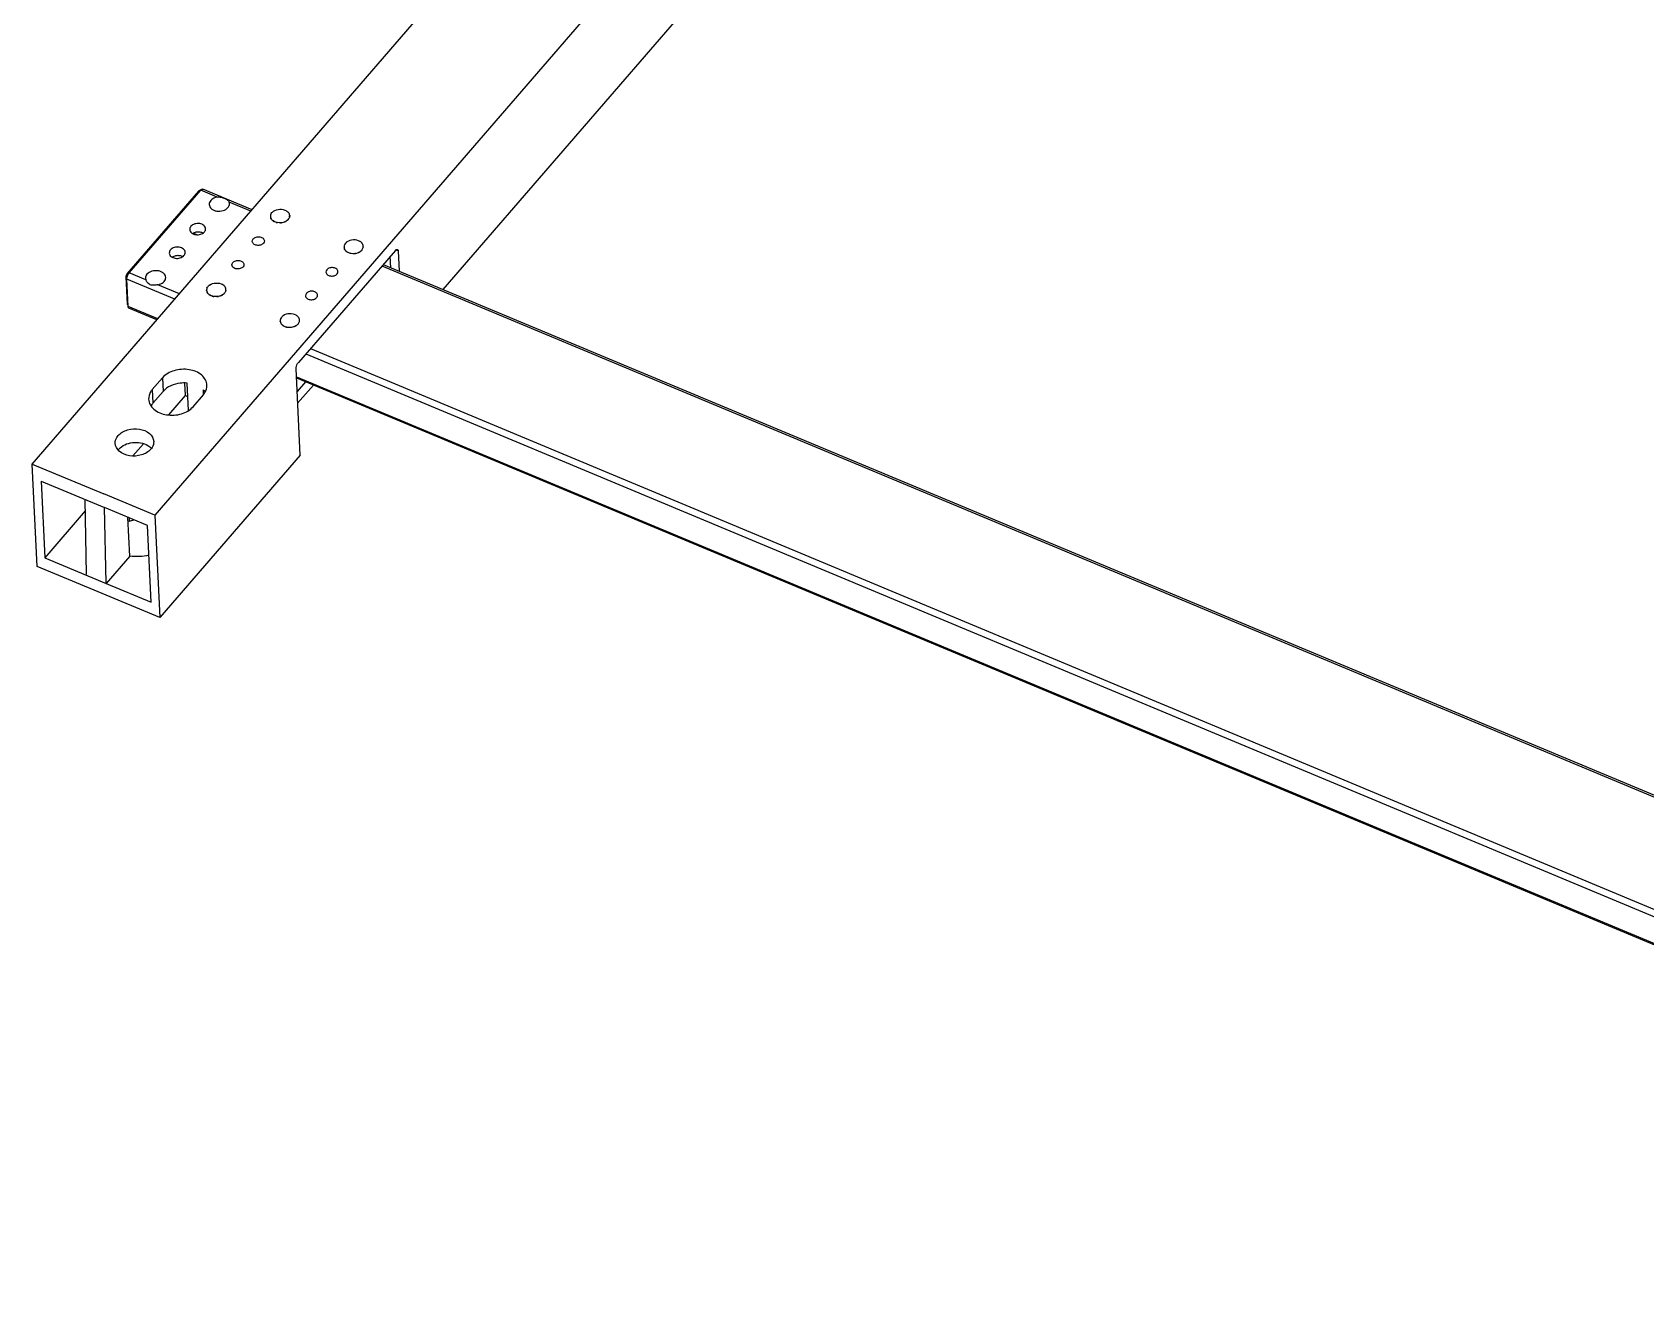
# Model space of a CAD drawing. Header units: millimetres. Extents: x 1409 to 26878, y 589 to 5187.
# Drawn here: x 5512.3 to 5679.5, y 1271.8 to 1402 of the extents above; entities that cross this region are included whole.
import ezdxf

# ---------------------------------------------------------------- set-up
doc = ezdxf.new("R2010")
doc.units = ezdxf.units.MM
doc.layers.add('02___PRT_ALL_AXES', color=7, linetype='Continuous')

msp = doc.modelspace()

# ---------------------------------------------------------------- linework, layer by layer
at = {"color": 7, "linetype": 'Continuous'}
for p, q in [((5512.2656, 1357.2419), (5690.1472, 1563.0449)), ((5702.8665, 1557.735), (5524.9849, 1351.9319)), ((5554.8749, 1375.3267), (5676.9166, 1516.5249)), ((5522.116, 1376.9733), (5529.5222, 1385.5421)), ((5522.3197, 1377.0616), (5529.7259, 1385.6304)), ((5529.5222, 1385.5421), (5529.7259, 1385.6304)), ((5529.5785, 1385.59), (5529.8384, 1385.7262)), ((5531.4346, 1384.917), (5529.7259, 1385.6304)), ((5535.0502, 1383.6029), (5529.9352, 1385.7382)), ((5536.9309, 1382.8946), (5536.9555, 1382.9009)), ((5536.9562, 1382.8914), (5536.9309, 1382.8946)), ((5536.9342, 1382.8632), (5536.9585, 1382.8702)), ((5536.9598, 1382.8608), (5536.9342, 1382.8632)), ((5536.9395, 1382.8319), (5536.9633, 1382.8397)), ((5536.9652, 1382.8303), (5536.9395, 1382.8319)), ((5536.9467, 1382.8009), (5536.9701, 1382.8094)), ((5536.9725, 1382.8001), (5536.9467, 1382.8009)), ((5536.9559, 1382.7702), (5536.9787, 1382.7793)), ((5536.9817, 1382.7702), (5536.9559, 1382.7702)), ((5536.9669, 1382.7398), (5536.9892, 1382.7497)), ((5536.9928, 1382.7406), (5536.9669, 1382.7398)), ((5536.9798, 1382.7099), (5537.0015, 1382.7204)), ((5537.0057, 1382.7115), (5536.9798, 1382.7099)), ((5536.9946, 1382.6804), (5537.0156, 1382.6915)), ((5537.0203, 1382.6828), (5536.9946, 1382.6804)), ((5537.0112, 1382.6514), (5537.0316, 1382.6632)), ((5537.0368, 1382.6546), (5537.0112, 1382.6514)), ((5537.0296, 1382.6231), (5537.0492, 1382.6354)), ((5537.055, 1382.627), (5537.0296, 1382.6231)), ((5537.1754, 1382.468), (5537.19, 1382.4835)), ((5537.1987, 1382.4765), (5537.1754, 1382.468)), ((5537.2052, 1382.4452), (5537.2189, 1382.461)), ((5537.228, 1382.4543), (5537.2052, 1382.4452)), ((5537.2364, 1382.4233), (5537.2491, 1382.4395)), ((5537.2587, 1382.4331), (5537.2364, 1382.4233)), ((5537.6126, 1382.2662), (5537.6146, 1382.2845)), ((5537.6273, 1382.2816), (5537.6126, 1382.2662)), ((5537.6551, 1382.2573), (5537.6559, 1382.2757)), ((5538.0528, 1382.2386), (5538.0437, 1382.2556)), ((5538.057, 1382.2568), (5538.0528, 1382.2386)), ((5538.0972, 1382.2434), (5538.087, 1382.26)), ((5538.1003, 1382.2617), (5538.0972, 1382.2434)), ((5538.4744, 1382.3457), (5538.456, 1382.3581)), ((5538.4675, 1382.3632), (5538.4744, 1382.3457)), ((5538.5124, 1382.3632), (5538.4932, 1382.375)), ((5538.5044, 1382.3805), (5538.5124, 1382.3632)), ((5538.7817, 1382.5809), (5538.7985, 1382.5674)), ((5538.823, 1382.5944), (5538.7983, 1382.5991)), ((5538.8054, 1382.6073), (5538.823, 1382.5944)), ((5538.9708, 1382.8935), (5538.9451, 1382.8903)), ((5538.9467, 1382.8998), (5538.9708, 1382.8935)), ((5538.9752, 1382.9251), (5538.9497, 1382.9211)), ((5538.9508, 1382.9306), (5538.9752, 1382.9251)), ((5538.9777, 1382.9567), (5538.9525, 1382.9519)), ((5538.9529, 1382.9614), (5538.9777, 1382.9567)), ((5538.9532, 1382.9923), (5538.9783, 1382.9883)), ((5538.9783, 1382.9883), (5538.9533, 1382.9828)), ((5529.317, 1381.0158), (5528.9615, 1381.1642)), ((5529.4839, 1381.296), (5529.3701, 1381.2906)), ((5527.3678, 1378.8478), (5527.2541, 1378.8424)), ((5549.9104, 1379.3902), (5539.8591, 1367.7612)), ((5544.5625, 1379.7087), (5544.5871, 1379.7149)), ((5544.5878, 1379.7055), (5544.5625, 1379.7087)), ((5544.5658, 1379.6772), (5544.5901, 1379.6842)), ((5544.5914, 1379.6748), (5544.5658, 1379.6772)), ((5544.5711, 1379.646), (5544.5949, 1379.6537)), ((5544.5968, 1379.6444), (5544.5711, 1379.646)), ((5544.5783, 1379.615), (5544.6017, 1379.6234)), ((5544.6041, 1379.6141), (5544.5783, 1379.615)), ((5544.5875, 1379.5842), (5544.6103, 1379.5934)), ((5544.6133, 1379.5842), (5544.5875, 1379.5842)), ((5544.5985, 1379.5539), (5544.6208, 1379.5637)), ((5544.6244, 1379.5547), (5544.5985, 1379.5539)), ((5544.6114, 1379.5239), (5544.6331, 1379.5344)), ((5544.6373, 1379.5255), (5544.6114, 1379.5239)), ((5544.6262, 1379.4944), (5544.6472, 1379.5056)), ((5544.6519, 1379.4968), (5544.6262, 1379.4944)), ((5544.6428, 1379.4655), (5544.6632, 1379.4773)), ((5544.6684, 1379.4687), (5544.6428, 1379.4655)), ((5544.6611, 1379.4371), (5544.6808, 1379.4495)), ((5544.6866, 1379.4411), (5544.6611, 1379.4371)), ((5544.807, 1379.2821), (5544.8216, 1379.2975)), ((5544.8303, 1379.2905), (5544.807, 1379.2821)), ((5544.8367, 1379.2592), (5544.8505, 1379.2751)), ((5544.8596, 1379.2683), (5544.8367, 1379.2592)), ((5544.868, 1379.2373), (5544.8807, 1379.2536)), ((5544.8903, 1379.2471), (5544.868, 1379.2373)), ((5545.2442, 1379.0803), (5545.2462, 1379.0986)), ((5545.2588, 1379.0957), (5545.2442, 1379.0803)), ((5545.2867, 1379.0714), (5545.2875, 1379.0897)), ((5545.6844, 1379.0527), (5545.6753, 1379.0696)), ((5545.6886, 1379.0708), (5545.6844, 1379.0527)), ((5545.7288, 1379.0575), (5545.7186, 1379.0741)), ((5545.7319, 1379.0757), (5545.7288, 1379.0575)), ((5546.106, 1379.1597), (5546.0876, 1379.1721)), ((5546.0991, 1379.1772), (5546.106, 1379.1597)), ((5546.144, 1379.1773), (5546.1248, 1379.1891)), ((5546.136, 1379.1945), (5546.144, 1379.1773)), ((5546.4133, 1379.3949), (5546.4301, 1379.3814)), ((5546.4546, 1379.4084), (5546.4299, 1379.4132)), ((5546.4369, 1379.4214), (5546.4546, 1379.4084)), ((5546.6023, 1379.7076), (5546.5767, 1379.7044)), ((5546.5783, 1379.7138), (5546.6023, 1379.7076)), ((5546.6068, 1379.7391), (5546.5813, 1379.7352)), ((5546.5824, 1379.7446), (5546.6068, 1379.7391)), ((5546.6093, 1379.7707), (5546.5841, 1379.766)), ((5546.5845, 1379.7755), (5546.6093, 1379.7707)), ((5546.5848, 1379.8063), (5546.6098, 1379.8023)), ((5546.6098, 1379.8023), (5546.5849, 1379.7968)), ((5549.4429, 1377.5943), (5549.3867, 1378.7843)), ((5550.1916, 1379.3427), (5549.9352, 1379.4497)), ((5550.1916, 1379.3427), (5550.2909, 1377.2403)), ((5522.116, 1376.9733), (5522.3197, 1377.0616)), ((5524.0284, 1376.3483), (5522.3197, 1377.0616)), ((5548.6458, 1377.9271), (5775.4453, 1283.2453)), ((5522.1257, 1373.8149), (5521.9921, 1376.6435)), ((5521.9921, 1376.6435), (5522.0719, 1376.402)), ((5522.2054, 1373.5734), (5522.0719, 1376.402)), ((5527.0353, 1374.3299), (5522.0719, 1376.402)), ((5530.3182, 1375.2439), (5530.3428, 1375.2502)), ((5530.3435, 1375.2408), (5530.3182, 1375.2439)), ((5530.3215, 1375.2125), (5530.3458, 1375.2195)), ((5530.3471, 1375.2101), (5530.3215, 1375.2125)), ((5530.3268, 1375.1813), (5530.3506, 1375.189)), ((5530.3525, 1375.1796), (5530.3268, 1375.1813)), ((5530.334, 1375.1502), (5530.3574, 1375.1587)), ((5530.3598, 1375.1494), (5530.334, 1375.1502)), ((5530.3432, 1375.1195), (5530.366, 1375.1287)), ((5530.369, 1375.1195), (5530.3432, 1375.1195)), ((5530.3542, 1375.0892), (5530.3765, 1375.099)), ((5530.3801, 1375.0899), (5530.3542, 1375.0892)), ((5530.3671, 1375.0592), (5530.3888, 1375.0697)), ((5532.3581, 1375.2428), (5532.3324, 1375.2397)), ((5532.334, 1375.2491), (5532.3581, 1375.2428)), ((5532.3625, 1375.2744), (5532.337, 1375.2704)), ((5532.3381, 1375.2799), (5532.3625, 1375.2744)), ((5532.365, 1375.306), (5532.3398, 1375.3013)), ((5532.3402, 1375.3108), (5532.365, 1375.306)), ((5532.3405, 1375.3416), (5532.3656, 1375.3376)), ((5532.3656, 1375.3376), (5532.3406, 1375.3321)), ((5522.1257, 1373.8149), (5522.2054, 1373.5734)), ((5522.1319, 1373.7759), (5522.1257, 1373.8149)), ((5522.1319, 1373.7759), (5522.2178, 1373.4953)), ((5522.2178, 1373.4953), (5522.2054, 1373.5734)), ((5525.2741, 1372.2923), (5522.2054, 1373.5734)), ((5525.1945, 1372.2002), (5522.2773, 1373.418)), ((5530.393, 1375.0608), (5530.3671, 1375.0592)), ((5530.3819, 1375.0297), (5530.4029, 1375.0409)), ((5530.4076, 1375.0321), (5530.3819, 1375.0297)), ((5530.3985, 1375.0008), (5530.4189, 1375.0125)), ((5530.4241, 1375.0039), (5530.3985, 1375.0008)), ((5530.4169, 1374.9724), (5530.4365, 1374.9848)), ((5530.4423, 1374.9764), (5530.4169, 1374.9724)), ((5530.5627, 1374.8173), (5530.5773, 1374.8328)), ((5530.586, 1374.8258), (5530.5627, 1374.8173)), ((5530.5925, 1374.7945), (5530.6062, 1374.8103)), ((5530.6153, 1374.8036), (5530.5925, 1374.7945)), ((5530.6237, 1374.7726), (5530.6364, 1374.7888)), ((5530.646, 1374.7824), (5530.6237, 1374.7726)), ((5530.9999, 1374.6155), (5531.0019, 1374.6338)), ((5531.0146, 1374.631), (5530.9999, 1374.6155)), ((5531.0424, 1374.6067), (5531.0432, 1374.625)), ((5531.4401, 1374.588), (5531.431, 1374.6049)), ((5531.4443, 1374.6061), (5531.4401, 1374.588)), ((5531.4845, 1374.5927), (5531.4743, 1374.6093)), ((5531.4876, 1374.611), (5531.4845, 1374.5927)), ((5531.8617, 1374.695), (5531.8433, 1374.7074)), ((5531.8548, 1374.7125), (5531.8617, 1374.695)), ((5531.8997, 1374.7126), (5531.8805, 1374.7244)), ((5531.8917, 1374.7298), (5531.8997, 1374.7126)), ((5532.169, 1374.9302), (5532.1858, 1374.9167)), ((5532.2103, 1374.9437), (5532.1856, 1374.9485)), ((5532.1927, 1374.9567), (5532.2103, 1374.9437)), ((5537.9498, 1372.058), (5537.9744, 1372.0642)), ((5537.9751, 1372.0548), (5537.9498, 1372.058)), ((5537.9531, 1372.0266), (5537.9774, 1372.0336)), ((5537.9787, 1372.0241), (5537.9531, 1372.0266)), ((5537.9584, 1371.9953), (5537.9822, 1372.003)), ((5537.9841, 1371.9937), (5537.9584, 1371.9953)), ((5537.9656, 1371.9643), (5537.989, 1371.9727)), ((5537.9914, 1371.9635), (5537.9656, 1371.9643)), ((5537.9748, 1371.9336), (5537.9976, 1371.9427)), ((5538.0006, 1371.9335), (5537.9748, 1371.9336)), ((5537.9858, 1371.9032), (5538.0081, 1371.913)), ((5538.0117, 1371.904), (5537.9858, 1371.9032)), ((5537.9987, 1371.8733), (5538.0204, 1371.8837)), ((5538.0246, 1371.8748), (5537.9987, 1371.8733)), ((5538.0135, 1371.8438), (5538.0345, 1371.8549)), ((5538.0392, 1371.8461), (5538.0135, 1371.8438)), ((5538.0301, 1371.8148), (5538.0505, 1371.8266)), ((5538.0557, 1371.818), (5538.0301, 1371.8148)), ((5538.0484, 1371.7865), (5538.0681, 1371.7988)), ((5538.0739, 1371.7904), (5538.0484, 1371.7865)), ((5539.8006, 1371.7442), (5539.8174, 1371.7307)), ((5539.8419, 1371.7578), (5539.8172, 1371.7625)), ((5539.8242, 1371.7707), (5539.8419, 1371.7578)), ((5539.9896, 1372.0569), (5539.964, 1372.0537)), ((5539.9656, 1372.0632), (5539.9896, 1372.0569)), ((5539.9941, 1372.0884), (5539.9686, 1372.0845)), ((5539.9697, 1372.094), (5539.9941, 1372.0884)), ((5539.9966, 1372.12), (5539.9714, 1372.1153)), ((5539.9718, 1372.1248), (5539.9966, 1372.12)), ((5539.9721, 1372.1556), (5539.9971, 1372.1517)), ((5539.9971, 1372.1517), (5539.9722, 1372.1462)), ((5538.1943, 1371.6314), (5538.2089, 1371.6468)), ((5538.2176, 1371.6398), (5538.1943, 1371.6314)), ((5538.224, 1371.6085), (5538.2378, 1371.6244)), ((5538.2469, 1371.6177), (5538.224, 1371.6085)), ((5538.2553, 1371.5866), (5538.268, 1371.6029)), ((5538.2776, 1371.5965), (5538.2553, 1371.5866)), ((5538.6315, 1371.4296), (5538.6335, 1371.4479)), ((5538.6461, 1371.445), (5538.6315, 1371.4296)), ((5538.674, 1371.4207), (5538.6748, 1371.439)), ((5539.0717, 1371.402), (5539.0626, 1371.4189)), ((5539.0759, 1371.4202), (5539.0717, 1371.402)), ((5539.1161, 1371.4068), (5539.1059, 1371.4234)), ((5539.1192, 1371.425), (5539.1161, 1371.4068)), ((5539.4933, 1371.5091), (5539.4749, 1371.5215)), ((5539.4864, 1371.5265), (5539.4933, 1371.5091)), ((5539.5313, 1371.5266), (5539.5121, 1371.5384)), ((5539.5233, 1371.5438), (5539.5313, 1371.5266)), ((5540.6309, 1368.6542), (5767.4304, 1273.9723)), ((5540.0337, 1358.156), (5539.6113, 1367.1016)), ((5525.7631, 1366.1828), (5524.7051, 1364.9587)), ((5525.7631, 1366.1828), (5525.8299, 1364.7685)), ((5528.0436, 1365.6271), (5528.1039, 1364.3495)), ((5528.4487, 1362.7868), (5528.314, 1365.6399)), ((5539.6496, 1366.291), (5765.6692, 1271.9347)), ((5539.6556, 1366.1631), (5765.5896, 1271.8426)), ((5540.5864, 1365.7745), (5539.7212, 1364.7736)), ((5541.4154, 1365.4285), (5539.7797, 1363.536)), ((5524.7051, 1364.9587), (5524.7719, 1363.5444)), ((5525.8299, 1364.7685), (5524.7719, 1363.5444)), ((5528.1039, 1364.3495), (5526.3773, 1362.3518)), ((5528.1039, 1364.3495), (5528.3803, 1364.234)), ((5528.9449, 1363.1887), (5530.0029, 1364.4129)), ((5530.0319, 1364.4645), (5530.0099, 1364.9319)), ((5523.7834, 1359.3508), (5522.6869, 1358.0821)), ((5512.7665, 1346.6344), (5512.2656, 1357.2419)), ((5512.2656, 1357.2419), (5519.6852, 1354.1444)), ((5540.0337, 1358.156), (5525.4858, 1341.3245)), ((5513.1803, 1355.4735), (5513.556, 1347.518)), ((5513.1803, 1355.4735), (5519.7519, 1352.7301)), ((5524.9849, 1351.9319), (5519.6852, 1354.1444)), ((5517.7671, 1352.3901), (5513.556, 1347.518)), ((5524.2037, 1350.8716), (5519.7519, 1352.7301)), ((5522.3734, 1347.7066), (5522.1841, 1351.7147)), ((5522.352, 1351.3281), (5522.3368, 1351.651)), ((5524.9849, 1351.9319), (5525.4858, 1341.3245)), ((5524.5794, 1342.916), (5524.2037, 1350.8716))]:
    msp.add_line(p, q, dxfattribs=at)
for p, q in [((5517.9032, 1345.7725), (5517.7429, 1353.5688)), ((5519.9123, 1344.9337), (5519.7519, 1352.7301))]:
    msp.add_line(p, q)
for centre, radius, start, end in [((5537.4533, 1382.9336), 0.4989, 182.70362, 183.760881), ((5537.4546, 1382.9337), 0.5002, 184.849196, 187.296388), ((5537.4588, 1382.9343), 0.5044, 188.380926, 190.814669), ((5537.4656, 1382.9357), 0.5114, 191.891196, 194.302671), ((5537.4751, 1382.9382), 0.5212, 195.367379, 197.748415), ((5537.4871, 1382.9422), 0.5339, 198.797839, 201.141111), ((5537.5015, 1382.9479), 0.5493, 202.172201, 204.471382), ((5537.5155, 1382.9544), 0.5648, 205.478621, 206.842434), ((5537.5215, 1382.9575), 0.5715, 206.841563, 207.727753), ((5537.5363, 1382.9655), 0.5883, 208.718596, 210.914987), ((5537.5563, 1382.9777), 0.6118, 211.877603, 214.017516), ((5537.5777, 1382.9924), 0.6377, 214.954464, 217.035923), ((5537.6952, 1383.104), 0.8002, 229.058971, 230.848159), ((5537.7189, 1383.1334), 0.8379, 231.629795, 233.36487), ((5537.7419, 1383.1648), 0.8768, 234.122975, 235.806327), ((5537.764, 1383.1979), 0.9167, 236.542024, 238.176266), ((5537.7851, 1383.2323), 0.9571, 238.890759, 240.478659), ((5537.805, 1383.2679), 0.9978, 241.173206, 242.717627), ((5537.8807, 1383.4479), 1.1934, 251.737729, 253.108402), ((5537.8907, 1383.4815), 1.2285, 253.710385, 255.054843), ((5537.8991, 1383.5134), 1.2614, 255.645804, 256.966769), ((5537.9058, 1383.5431), 1.2918, 257.547902, 258.848035), ((5537.911, 1383.5702), 1.3195, 259.420508, 260.702407), ((5537.9205, 1383.6642), 1.414, 273.773578, 274.997674), ((5537.9209, 1383.6599), 1.4098, 275.541558, 276.029774), ((5537.9212, 1383.6573), 1.4071, 276.029682, 276.768982), ((5537.9223, 1383.6486), 1.3983, 277.314312, 278.54755), ((5537.9244, 1383.6351), 1.3846, 279.09621, 280.337567), ((5537.9662, 1383.4882), 1.2317, 290.168765, 291.510869), ((5537.9791, 1383.4558), 1.1968, 292.111749, 293.479806), ((5537.9929, 1383.4244), 1.1625, 294.093703, 295.225134), ((5537.9985, 1383.4126), 1.1495, 295.226758, 295.492137), ((5538.0106, 1383.3878), 1.1218, 296.115976, 297.544323), ((5538.029, 1383.353), 1.0825, 298.185343, 299.648132), ((5538.0491, 1383.3181), 1.0423, 300.305082, 301.805227), ((5538.0707, 1383.2838), 1.0017, 302.479407, 304.019838), ((5538.1429, 1383.1867), 0.8806, 309.372053, 311.050611), ((5538.1688, 1383.1575), 0.8416, 311.806532, 313.536572), ((5538.195, 1383.1302), 0.8037, 314.315921, 316.099859), ((5538.2154, 1383.1107), 0.7755, 316.907988, 317.516961), ((5538.2245, 1383.1024), 0.7632, 317.515325, 318.746385), ((5538.2477, 1383.0824), 0.7325, 319.572726, 321.470426), ((5538.2736, 1383.0621), 0.6997, 322.325536, 324.282221), ((5538.4186, 1382.9866), 0.5352, 343.94598, 346.285308), ((5538.4312, 1382.9836), 0.5223, 347.333109, 349.710848), ((5538.4388, 1382.9823), 0.5146, 350.776377, 351.247005), ((5538.4418, 1382.9818), 0.5116, 351.245677, 353.184089), ((5538.4484, 1382.9811), 0.5049, 354.25872, 356.690713), ((5538.4545, 1382.9809), 0.4988, 1.309148, 2.703581), ((5538.4528, 1382.9809), 0.5005, 357.774659, 0.220964), ((5529.4813, 1380.1362), 1.1598, 95.497787, 95.820746), ((5529.482, 1380.1317), 1.1643, 89.354006, 89.910371), ((5527.3652, 1377.6879), 1.1598, 95.497787, 95.820746), ((5527.366, 1377.6835), 1.1643, 89.354006, 89.910371), ((5545.0849, 1379.7476), 0.4989, 182.70362, 183.760881), ((5545.0862, 1379.7478), 0.5002, 184.849196, 187.296388), ((5545.0903, 1379.7483), 0.5044, 188.380926, 190.814669), ((5545.0972, 1379.7497), 0.5114, 191.891196, 194.302671), ((5545.1067, 1379.7523), 0.5212, 195.367379, 197.748415), ((5545.1187, 1379.7562), 0.5339, 198.797839, 201.141111), ((5545.1331, 1379.762), 0.5493, 202.172201, 204.471382), ((5545.1471, 1379.7684), 0.5647, 205.478606, 206.836117), ((5545.1531, 1379.7715), 0.5715, 206.83527, 207.727763), ((5545.1679, 1379.7795), 0.5883, 208.718596, 210.914987), ((5545.1879, 1379.7917), 0.6118, 211.877603, 214.017516), ((5545.2093, 1379.8064), 0.6377, 214.954464, 217.035923), ((5545.3268, 1379.918), 0.8002, 229.058971, 230.848159), ((5545.3505, 1379.9475), 0.8379, 231.629795, 233.36487), ((5545.3735, 1379.9788), 0.8768, 234.122975, 235.806327), ((5545.3956, 1380.0119), 0.9167, 236.542024, 238.176266), ((5545.4167, 1380.0464), 0.9571, 238.890759, 240.478659), ((5545.4366, 1380.0819), 0.9978, 241.173206, 242.717627), ((5545.5123, 1380.262), 1.1934, 251.737729, 253.108402), ((5545.5223, 1380.2956), 1.2285, 253.710385, 255.054843), ((5545.5307, 1380.3274), 1.2614, 255.645804, 256.966769), ((5545.5374, 1380.3571), 1.2918, 257.547902, 258.848035), ((5545.5426, 1380.3843), 1.3195, 259.420508, 260.702407), ((5545.5521, 1380.4782), 1.414, 273.773578, 274.997674), ((5545.5525, 1380.474), 1.4098, 275.541558, 276.026988), ((5545.5528, 1380.4713), 1.4071, 276.026894, 276.76898), ((5545.5539, 1380.4627), 1.3983, 277.314312, 278.54755), ((5545.556, 1380.4491), 1.3846, 279.09621, 280.337567), ((5545.5977, 1380.3022), 1.2317, 290.168765, 291.510869), ((5545.6107, 1380.2698), 1.1968, 292.111749, 293.479806), ((5545.6245, 1380.2385), 1.1626, 294.093718, 295.220094), ((5545.63, 1380.2267), 1.1495, 295.2217, 295.492133), ((5545.6422, 1380.2018), 1.1218, 296.115976, 297.544323), ((5545.6606, 1380.167), 1.0825, 298.185343, 299.648132), ((5545.6807, 1380.1322), 1.0423, 300.305082, 301.805227), ((5545.7023, 1380.0978), 1.0017, 302.479407, 304.019838), ((5545.7745, 1380.0007), 0.8806, 309.372053, 311.050611), ((5545.8003, 1379.9715), 0.8416, 311.806532, 313.536572), ((5545.8266, 1379.9442), 0.8037, 314.315921, 316.099859), ((5545.847, 1379.9248), 0.7755, 316.907988, 317.516961), ((5545.8561, 1379.9164), 0.7632, 317.515325, 318.746385), ((5545.8793, 1379.8964), 0.7325, 319.572726, 321.470426), ((5545.9052, 1379.8761), 0.6997, 322.325536, 324.282221), ((5546.0502, 1379.8006), 0.5352, 343.94598, 346.285308), ((5546.0628, 1379.7977), 0.5223, 347.333109, 349.710848), ((5546.0703, 1379.7963), 0.5146, 350.776383, 351.229837), ((5546.0734, 1379.7959), 0.5116, 351.228476, 353.184059), ((5546.08, 1379.7951), 0.5049, 354.25872, 356.690713), ((5546.0861, 1379.7949), 0.4988, 1.309148, 2.703581), ((5546.0844, 1379.7949), 0.5005, 357.774659, 0.220964), ((5530.8406, 1375.2829), 0.4989, 182.70362, 183.760881), ((5530.8419, 1375.283), 0.5002, 184.849196, 187.296388), ((5530.8461, 1375.2836), 0.5044, 188.380926, 190.814669), ((5530.8529, 1375.285), 0.5114, 191.891196, 194.302671), ((5530.8624, 1375.2876), 0.5212, 195.367379, 197.748415), ((5530.8744, 1375.2915), 0.5339, 198.797839, 201.141111), ((5530.8888, 1375.2972), 0.5493, 202.172201, 204.471382), ((5531.8059, 1375.3359), 0.5352, 343.94598, 346.285308), ((5531.8185, 1375.333), 0.5223, 347.333109, 349.710848), ((5531.8261, 1375.3316), 0.5146, 350.776377, 351.247005), ((5531.8291, 1375.3312), 0.5116, 351.245677, 353.184089), ((5531.8357, 1375.3304), 0.5049, 354.25872, 356.690713), ((5531.8418, 1375.3302), 0.4988, 1.309148, 2.703581), ((5531.8401, 1375.3302), 0.5005, 357.774659, 0.220964), ((5530.9028, 1375.3037), 0.5648, 205.478621, 206.842434), ((5530.9088, 1375.3068), 0.5715, 206.841563, 207.727753), ((5530.9236, 1375.3148), 0.5883, 208.718596, 210.914987), ((5530.9436, 1375.327), 0.6118, 211.877603, 214.017516), ((5530.965, 1375.3417), 0.6377, 214.954464, 217.035923), ((5531.0825, 1375.4533), 0.8002, 229.058971, 230.848159), ((5531.1062, 1375.4827), 0.8379, 231.629795, 233.36487), ((5531.1292, 1375.5141), 0.8768, 234.122975, 235.806327), ((5531.1513, 1375.5472), 0.9167, 236.542024, 238.176266), ((5531.1724, 1375.5817), 0.9571, 238.890759, 240.478659), ((5531.1923, 1375.6172), 0.9978, 241.173206, 242.717627), ((5531.268, 1375.7973), 1.1934, 251.737729, 253.108402), ((5531.278, 1375.8309), 1.2285, 253.710385, 255.054843), ((5531.2864, 1375.8627), 1.2614, 255.645804, 256.966769), ((5531.2931, 1375.8924), 1.2918, 257.547902, 258.848035), ((5531.2983, 1375.9196), 1.3195, 259.420508, 260.702407), ((5531.3078, 1376.0135), 1.414, 273.773578, 274.997674), ((5531.3082, 1376.0093), 1.4098, 275.541558, 276.029774), ((5531.3085, 1376.0066), 1.4071, 276.029682, 276.768982), ((5531.3096, 1375.9979), 1.3983, 277.314312, 278.54755), ((5531.3117, 1375.9844), 1.3846, 279.09621, 280.337567), ((5531.3535, 1375.8375), 1.2317, 290.168765, 291.510869), ((5531.3664, 1375.8051), 1.1968, 292.111749, 293.479806), ((5531.3802, 1375.7738), 1.1625, 294.093703, 295.225134), ((5531.3858, 1375.7619), 1.1495, 295.226758, 295.492137), ((5531.3979, 1375.7371), 1.1218, 296.115976, 297.544323), ((5531.4163, 1375.7023), 1.0825, 298.185343, 299.648132), ((5531.4364, 1375.6675), 1.0423, 300.305082, 301.805227), ((5531.458, 1375.6331), 1.0017, 302.479407, 304.019838), ((5531.5302, 1375.536), 0.8806, 309.372053, 311.050611), ((5531.5561, 1375.5068), 0.8416, 311.806532, 313.536572), ((5531.5823, 1375.4795), 0.8037, 314.315921, 316.099859), ((5531.6027, 1375.46), 0.7755, 316.907988, 317.516961), ((5531.6118, 1375.4517), 0.7632, 317.515325, 318.746385), ((5531.635, 1375.4317), 0.7325, 319.572726, 321.470426), ((5531.6609, 1375.4114), 0.6997, 322.325536, 324.282221), ((5538.4722, 1372.097), 0.4989, 182.70362, 183.760881), ((5538.4735, 1372.0971), 0.5002, 184.849196, 187.296388), ((5538.4776, 1372.0977), 0.5044, 188.380926, 190.814669), ((5538.4845, 1372.0991), 0.5114, 191.891196, 194.302671), ((5538.494, 1372.1016), 0.5212, 195.367379, 197.748415), ((5538.506, 1372.1056), 0.5339, 198.797839, 201.141111), ((5538.5204, 1372.1113), 0.5493, 202.172201, 204.471382), ((5538.5344, 1372.1178), 0.5647, 205.478606, 206.836117), ((5538.5404, 1372.1208), 0.5715, 206.83527, 207.727763), ((5538.5552, 1372.1288), 0.5883, 208.718596, 210.914987), ((5538.5752, 1372.1411), 0.6118, 211.877603, 214.017516), ((5538.5966, 1372.1558), 0.6377, 214.954464, 217.035923), ((5539.2139, 1372.2936), 0.8037, 314.315921, 316.099859), ((5539.2343, 1372.2741), 0.7755, 316.907988, 317.516961), ((5539.2434, 1372.2657), 0.7632, 317.515325, 318.746385), ((5539.2666, 1372.2458), 0.7325, 319.572726, 321.470426), ((5539.2925, 1372.2255), 0.6997, 322.325536, 324.282221), ((5539.4375, 1372.15), 0.5352, 343.94598, 346.285308), ((5539.4501, 1372.147), 0.5223, 347.333109, 349.710848), ((5539.4576, 1372.1457), 0.5146, 350.776383, 351.229837), ((5539.4607, 1372.1452), 0.5116, 351.228476, 353.184059), ((5539.4673, 1372.1445), 0.5049, 354.25872, 356.690713), ((5539.4734, 1372.1442), 0.4988, 1.309148, 2.703581), ((5539.4717, 1372.1442), 0.5005, 357.774659, 0.220964), ((5538.7141, 1372.2674), 0.8002, 229.058971, 230.848159), ((5538.7378, 1372.2968), 0.8379, 231.629795, 233.36487), ((5538.7608, 1372.3282), 0.8768, 234.122975, 235.806327), ((5538.7829, 1372.3612), 0.9167, 236.542024, 238.176266), ((5538.804, 1372.3957), 0.9571, 238.890759, 240.478659), ((5538.8239, 1372.4312), 0.9978, 241.173206, 242.717627), ((5538.8996, 1372.6113), 1.1934, 251.737729, 253.108402), ((5538.9096, 1372.6449), 1.2285, 253.710385, 255.054843), ((5538.918, 1372.6768), 1.2614, 255.645804, 256.966769), ((5538.9247, 1372.7064), 1.2918, 257.547902, 258.848035), ((5538.9299, 1372.7336), 1.3195, 259.420508, 260.702407), ((5538.9394, 1372.8276), 1.414, 273.773578, 274.997674), ((5538.9398, 1372.8233), 1.4098, 275.541558, 276.026988), ((5538.9401, 1372.8207), 1.4071, 276.026894, 276.76898), ((5538.9412, 1372.812), 1.3983, 277.314312, 278.54755), ((5538.9433, 1372.7985), 1.3846, 279.09621, 280.337567), ((5538.985, 1372.6516), 1.2317, 290.168765, 291.510869), ((5538.998, 1372.6192), 1.1968, 292.111749, 293.479806), ((5539.0118, 1372.5878), 1.1626, 294.093718, 295.220094), ((5539.0173, 1372.576), 1.1495, 295.2217, 295.492133), ((5539.0295, 1372.5511), 1.1218, 296.115976, 297.544323), ((5539.0479, 1372.5163), 1.0825, 298.185343, 299.648132), ((5539.068, 1372.4815), 1.0423, 300.305082, 301.805227), ((5539.0896, 1372.4471), 1.0017, 302.479407, 304.019838), ((5539.1618, 1372.3501), 0.8806, 309.372053, 311.050611), ((5539.1876, 1372.3208), 0.8416, 311.806532, 313.536572), ((5523.4081, 1346.8309), 4.6196, 103.214997, 105.194166), ((5521.6154, 1354.477), 3.2339, 283.166965, 291.11648)]:
    msp.add_arc(centre, radius, start, end, dxfattribs=at)
for points, knots in [([(5529.5222, 1385.5421), (5529.5268, 1385.5474), (5529.5436, 1385.5655), (5529.5628, 1385.5818), (5529.5785, 1385.59)], [0, 0, 0, 0, 0.28425952, 1, 1, 1, 1]), ([(5529.7259, 1385.6304), (5529.7351, 1385.641), (5529.7685, 1385.6772), (5529.8071, 1385.7098), (5529.8384, 1385.7262)], [0, 0, 0, 0, 0.28454662, 1, 1, 1, 1]), ([(5529.8384, 1385.7262), (5529.847, 1385.7307), (5529.8769, 1385.7442), (5529.9137, 1385.7472), (5529.9352, 1385.7382)], [0, 0, 0, 0, 0.29390577, 1, 1, 1, 1]), ([(5529.3636, 1381.29), (5529.3212, 1381.2857), (5529.1597, 1381.2602), (5529.0025, 1381.199), (5528.9017, 1381.1322)], [0, 0, 0, 0, 0.26059901, 1, 1, 1, 1]), ([(5529.9661, 1381.182), (5529.9319, 1381.2003), (5529.7834, 1381.2668), (5529.6188, 1381.2945), (5529.4952, 1381.2959)], [0, 0, 0, 0, 0.2386502, 1, 1, 1, 1]), ([(5527.2476, 1378.8418), (5527.2052, 1378.8374), (5527.0437, 1378.812), (5526.8865, 1378.7508), (5526.7857, 1378.684)], [0, 0, 0, 0, 0.26059901, 1, 1, 1, 1]), ([(5527.85, 1378.7337), (5527.8158, 1378.752), (5527.6674, 1378.8186), (5527.5027, 1378.8463), (5527.3791, 1378.8477)], [0, 0, 0, 0, 0.2386502, 1, 1, 1, 1]), ([(5549.9104, 1379.3902), (5549.9282, 1379.4108), (5549.9809, 1379.4662), (5550.0706, 1379.5186), (5550.1198, 1379.4981)], [0, 0, 0, 0, 0.33790844, 1, 1, 1, 1]), ([(5550.1198, 1379.4981), (5550.1563, 1379.4828), (5550.1852, 1379.4179), (5550.1907, 1379.3615), (5550.1916, 1379.3427)], [0, 0, 0, 0, 0.67779389, 1, 1, 1, 1]), ([(5521.9921, 1376.6435), (5521.9909, 1376.6701), (5521.9975, 1376.7283), (5522.0314, 1376.8426), (5522.0759, 1376.9269), (5522.116, 1376.9733)], [0, 0, 0, 0, 0.22246096, 0.48559547, 1, 1, 1, 1]), ([(5522.0719, 1376.402), (5522.0693, 1376.455), (5522.0826, 1376.5714), (5522.1338, 1376.7452), (5522.2123, 1376.9144), (5522.2814, 1377.0174), (5522.3197, 1377.0616)], [0, 0, 0, 0, 0.2220414, 0.48469536, 0.75548733, 1, 1, 1, 1]), ([(5522.2773, 1373.418), (5522.2634, 1373.4238), (5522.2366, 1373.4465), (5522.2232, 1373.4778), (5522.2178, 1373.4953)], [0, 0, 0, 0, 0.4510447, 1, 1, 1, 1]), ([(5530.3802, 1365.4158), (5530.362, 1365.802), (5529.8555, 1366.6344), (5528.495, 1367.1293), (5526.9954, 1367.0487), (5526.0708, 1366.5388), (5525.7631, 1366.1828)], [0, 0, 0, 0, 0.20830594, 0.46519412, 0.74654448, 1, 1, 1, 1]), ([(5539.6113, 1367.1016), (5539.6088, 1367.1546), (5539.6371, 1367.3915), (5539.7385, 1367.6217), (5539.8591, 1367.7612)], [0, 0, 0, 0, 0.22338084, 1, 1, 1, 1]), ([(5528.314, 1365.6399), (5528.0741, 1365.6592), (5527.1846, 1365.6416), (5526.2569, 1365.2625), (5525.8299, 1364.7685)], [0, 0, 0, 0, 0.26925521, 1, 1, 1, 1]), ([(5530.0029, 1364.4129), (5530.0662, 1364.4861), (5530.2819, 1364.7765), (5530.3927, 1365.1509), (5530.3802, 1365.4158)], [0, 0, 0, 0, 0.2673484, 1, 1, 1, 1]), ([(5524.7051, 1364.9587), (5524.6418, 1364.8855), (5524.426, 1364.5951), (5524.3153, 1364.2207), (5524.3278, 1363.9558)], [0, 0, 0, 0, 0.2673484, 1, 1, 1, 1]), ([(5524.3278, 1363.9558), (5524.3459, 1363.5695), (5524.8525, 1362.7372), (5526.213, 1362.2422), (5527.7126, 1362.3228), (5528.6372, 1362.8328), (5528.9449, 1363.1887)], [0, 0, 0, 0, 0.20830594, 0.46519412, 0.74654448, 1, 1, 1, 1])]:
    msp.add_open_spline(points, degree=3, knots=knots, dxfattribs=at)
for points in [[(5524.7719, 1363.5444), (5524.6924, 1363.4525), (5524.6216, 1363.352), (5524.5636, 1363.2452)], [(5530.1919, 1364.716), (5530.1376, 1364.7929), (5530.0762, 1364.8651), (5530.0099, 1364.9319)], [(5524.3498, 1347.779), (5523.7097, 1347.6214), (5523.0233, 1347.5957), (5522.3734, 1347.7066)]]:
    msp.add_open_spline(points, degree=3, dxfattribs=at)
at = {"layer": '02___PRT_ALL_AXES', "color": 7, "linetype": 'Continuous'}
for p, q in [((5532.7098, 1384.2474), (5532.6809, 1384.3968)), ((5534.9262, 1383.4594), (5532.6809, 1384.3968)), ((5538.6583, 1383.4752), (5538.7479, 1383.405)), ((5548.5218, 1377.7837), (5775.3213, 1283.1018)), ((5523.9995, 1376.4977), (5524.0284, 1376.3483)), ((5527.52, 1374.8907), (5525.2747, 1375.828)), ((5532.0456, 1375.8245), (5532.1352, 1375.7544)), ((5541.1156, 1369.2149), (5767.9151, 1274.5331)), ((5519.0977, 1343.9913), (5512.7665, 1346.6344)), ((5513.556, 1347.518), (5519.9156, 1344.863)), ((5522.3734, 1347.7066), (5519.9156, 1344.863)), ((5525.4858, 1341.3245), (5519.0977, 1343.9913)), ((5519.9156, 1344.863), (5519.9123, 1344.9337)), ((5519.9156, 1344.863), (5524.5794, 1342.916))]:
    msp.add_line(p, q, dxfattribs=at)
for centre, radius, start, end in [((5537.8151, 1382.663), 0.9624, 125.129941, 127.527479), ((5538.1485, 1382.7239), 0.9079, 55.837649, 59.128234), ((5537.4524, 1382.9338), 0.498, 177.592556, 182.732211), ((5537.4546, 1382.9337), 0.5002, 171.15205, 177.587429), ((5537.4573, 1382.9341), 0.5029, 182.744166, 191.249521), ((5537.469, 1382.9313), 0.5148, 166.761286, 171.143102), ((5537.4718, 1382.9371), 0.5177, 191.252758, 198.452203), ((5537.4957, 1382.925), 0.5422, 161.353814, 166.750536), ((5537.4958, 1382.9452), 0.543, 198.471295, 206.91711), ((5537.5218, 1382.9163), 0.5697, 158.066642, 161.369995), ((5537.9003, 1383.5186), 1.2667, 256.960488, 258.8102), ((5538.0054, 1383.3956), 1.1312, 294.196163, 296.197562), ((5538.2395, 1382.842), 0.7586, 45.062425, 47.923574), ((5538.2693, 1382.8716), 0.7166, 40.803839, 45.075628), ((5538.4103, 1382.9683), 0.545, 21.496734, 24.960553), ((5538.4223, 1382.973), 0.532, 17.9648, 21.496191), ((5538.4373, 1382.9777), 0.5163, 10.612977, 17.980912), ((5538.4395, 1382.983), 0.514, 347.061968, 351.14525), ((5538.4509, 1382.9804), 0.5025, 2.741881, 10.606479), ((5538.4535, 1382.9807), 0.4998, 351.149871, 358.835704), ((5538.4552, 1382.9807), 0.4981, 358.841957, 2.731976), ((5545.4467, 1379.477), 0.9624, 125.129941, 127.527479), ((5545.7654, 1379.5142), 0.9358, 57.729329, 59.984855), ((5545.8711, 1379.656), 0.7586, 45.062425, 47.923574), ((5545.9009, 1379.6857), 0.7166, 40.803839, 45.075628), ((5545.084, 1379.7478), 0.498, 177.592556, 182.732211), ((5545.0862, 1379.7477), 0.5002, 171.15205, 177.587429), ((5545.0889, 1379.7482), 0.5029, 182.744166, 191.249521), ((5545.1006, 1379.7454), 0.5148, 166.761286, 171.143102), ((5545.1034, 1379.7511), 0.5177, 191.252758, 198.452203), ((5545.1381, 1379.736), 0.5534, 158.012063, 166.699688), ((5545.1273, 1379.7593), 0.543, 198.471295, 206.91711), ((5545.5319, 1380.3327), 1.2667, 256.960488, 258.8102), ((5545.637, 1380.2097), 1.1312, 294.196163, 296.197562), ((5546.0419, 1379.7823), 0.545, 21.496734, 24.960553), ((5546.0539, 1379.7871), 0.532, 17.9648, 21.496191), ((5546.0689, 1379.7918), 0.5163, 10.612977, 17.980912), ((5546.0711, 1379.797), 0.514, 347.061968, 351.14525), ((5546.0825, 1379.7944), 0.5025, 2.741881, 10.606479), ((5546.0851, 1379.7948), 0.4998, 351.149871, 358.835704), ((5546.0868, 1379.7947), 0.4981, 358.841957, 2.731976), ((5530.8397, 1375.2831), 0.498, 177.592556, 182.732211), ((5530.8419, 1375.283), 0.5002, 171.15205, 177.587429), ((5530.8446, 1375.2835), 0.5029, 182.744166, 191.249521), ((5530.8563, 1375.2807), 0.5148, 166.761286, 171.143102), ((5530.8591, 1375.2864), 0.5177, 191.252758, 198.452203), ((5530.883, 1375.2743), 0.5422, 161.353814, 166.750536), ((5530.8831, 1375.2946), 0.543, 198.471295, 206.91711), ((5530.9091, 1375.2657), 0.5697, 158.066642, 161.369995), ((5531.2024, 1375.0123), 0.9624, 125.129941, 127.527479), ((5531.5358, 1375.0732), 0.9079, 55.837649, 59.128234), ((5531.6268, 1375.1913), 0.7586, 45.062425, 47.923574), ((5531.6566, 1375.2209), 0.7166, 40.803839, 45.075628), ((5531.7976, 1375.3176), 0.545, 21.496734, 24.960553), ((5531.8096, 1375.3224), 0.532, 17.9648, 21.496191), ((5531.8246, 1375.3271), 0.5163, 10.612977, 17.980912), ((5531.8268, 1375.3323), 0.514, 347.061968, 351.14525), ((5531.8382, 1375.3297), 0.5025, 2.741881, 10.606479), ((5531.8408, 1375.3301), 0.4998, 351.149871, 358.835704), ((5531.8425, 1375.33), 0.4981, 358.841957, 2.731976), ((5531.2876, 1375.8679), 1.2667, 256.960488, 258.8102), ((5531.3927, 1375.745), 1.1312, 294.196163, 296.197562), ((5538.4713, 1372.0972), 0.498, 177.592556, 182.732211), ((5538.4735, 1372.097), 0.5002, 171.15205, 177.587429), ((5538.4762, 1372.0975), 0.5029, 182.744166, 191.249521), ((5538.4879, 1372.0947), 0.5148, 166.761286, 171.143102), ((5538.4907, 1372.1004), 0.5177, 191.252758, 198.452203), ((5538.5254, 1372.0853), 0.5534, 158.012063, 166.699688), ((5538.5146, 1372.1086), 0.543, 198.471295, 206.91711), ((5538.834, 1371.8264), 0.9624, 125.129941, 127.527479), ((5539.1527, 1371.8635), 0.9358, 57.729329, 59.984855), ((5539.2584, 1372.0053), 0.7586, 45.062425, 47.923574), ((5539.2882, 1372.035), 0.7166, 40.803839, 45.075628), ((5539.4292, 1372.1317), 0.545, 21.496734, 24.960553), ((5539.4412, 1372.1364), 0.532, 17.9648, 21.496191), ((5539.4562, 1372.1411), 0.5163, 10.612977, 17.980912), ((5539.4584, 1372.1463), 0.514, 347.061968, 351.14525), ((5539.4698, 1372.1437), 0.5025, 2.741881, 10.606479), ((5539.4724, 1372.1441), 0.4998, 351.149871, 358.835704), ((5539.4741, 1372.144), 0.4981, 358.841957, 2.731976), ((5538.9192, 1372.682), 1.2667, 256.960488, 258.8102), ((5539.0243, 1372.559), 1.1312, 294.196163, 296.197562), ((5522.3142, 1357.8378), 1.4358, 139.147772, 142.942338)]:
    msp.add_arc(centre, radius, start, end, dxfattribs=at)
for points, knots in [([(5530.7706, 1384.5696), (5530.7188, 1384.5096), (5530.6352, 1384.3774), (5530.6087, 1384.2218), (5530.6122, 1384.1483)], [0, 0, 0, 0, 0.51853254, 1, 1, 1, 1]), ([(5530.6122, 1384.1483), (5530.6159, 1384.069), (5530.6639, 1383.9034), (5530.8372, 1383.6987), (5531.0882, 1383.548), (5531.3919, 1383.4616), (5531.7212, 1383.4464), (5532.134, 1383.518), (5532.4221, 1383.6767), (5532.5514, 1383.8262)], [0, 0, 0, 0, 0.10103961, 0.21092869, 0.33371101, 0.46798496, 0.60861607, 0.74872819, 1, 1, 1, 1]), ([(5531.4346, 1384.917), (5531.3676, 1384.905), (5531.1235, 1384.8435), (5530.8911, 1384.7089), (5530.7706, 1384.5696)], [0, 0, 0, 0, 0.27001258, 1, 1, 1, 1]), ([(5531.4346, 1384.917), (5531.5679, 1384.941), (5531.7776, 1384.9201), (5532.0345, 1384.8429), (5532.2148, 1384.7738), (5532.3757, 1384.7017), (5532.5124, 1384.623), (5532.6206, 1384.5246), (5532.6657, 1384.4408), (5532.6809, 1384.3968)], [0, 0, 0, 0, 0.28641113, 0.43041055, 0.56890615, 0.69428466, 0.80343928, 0.90142372, 1, 1, 1, 1]), ([(5532.5514, 1383.8262), (5532.6032, 1383.8861), (5532.6868, 1384.0183), (5532.7133, 1384.1739), (5532.7098, 1384.2474)], [0, 0, 0, 0, 0.5185327, 1, 1, 1, 1]), ([(5528.7131, 1381.8887), (5528.6724, 1381.8416), (5528.6067, 1381.7377), (5528.5859, 1381.6155), (5528.5886, 1381.5577)], [0, 0, 0, 0, 0.51854118, 1, 1, 1, 1]), ([(5530.2368, 1381.6356), (5530.2338, 1381.6979), (5530.1962, 1381.828), (5530.0599, 1381.9888), (5529.8628, 1382.1073), (5529.6241, 1382.1751), (5529.3654, 1382.187), (5529.041, 1382.1308), (5528.8147, 1382.0061), (5528.7131, 1381.8887)], [0, 0, 0, 0, 0.10103983, 0.21092981, 0.33371124, 0.46798543, 0.6086167, 0.74872871, 1, 1, 1, 1]), ([(5528.5886, 1381.5577), (5528.5915, 1381.4954), (5528.6292, 1381.3653), (5528.7655, 1381.2044), (5528.9626, 1381.086), (5529.2012, 1381.0181), (5529.46, 1381.0062), (5529.7843, 1381.0625), (5530.0107, 1381.1871), (5530.1122, 1381.3046)], [0, 0, 0, 0, 0.10103983, 0.21092981, 0.33371124, 0.46798543, 0.6086167, 0.74872871, 1, 1, 1, 1]), ([(5530.1122, 1381.3046), (5530.153, 1381.3517), (5530.2187, 1381.4555), (5530.2395, 1381.5778), (5530.2368, 1381.6356)], [0, 0, 0, 0, 0.51854118, 1, 1, 1, 1]), ([(5536.2355, 1380.1348), (5536.1586, 1380.0457), (5535.9274, 1379.9183), (5535.5525, 1379.8981), (5535.2124, 1380.0219), (5535.0859, 1380.23), (5535.0812, 1380.3265)], [0, 0, 0, 0, 0.25351061, 0.5348291, 0.79170859, 1, 1, 1, 1]), ([(5535.1756, 1380.5772), (5535.2525, 1380.6663), (5535.4837, 1380.7937), (5535.8586, 1380.8139), (5536.1987, 1380.6901), (5536.3253, 1380.482), (5536.3299, 1380.3855)], [0, 0, 0, 0, 0.25351061, 0.5348291, 0.79170859, 1, 1, 1, 1]), ([(5526.5971, 1379.4405), (5526.5563, 1379.3934), (5526.4906, 1379.2895), (5526.4698, 1379.1673), (5526.4725, 1379.1095)], [0, 0, 0, 0, 0.51854118, 1, 1, 1, 1]), ([(5526.4725, 1379.1095), (5526.4755, 1379.0471), (5526.5131, 1378.9171), (5526.6494, 1378.7562), (5526.8465, 1378.6378), (5527.0852, 1378.5699), (5527.3439, 1378.558), (5527.6683, 1378.6143), (5527.8947, 1378.7389), (5527.9962, 1378.8564)], [0, 0, 0, 0, 0.10103983, 0.21092981, 0.33371124, 0.46798543, 0.6086167, 0.74872871, 1, 1, 1, 1]), ([(5528.1207, 1379.1873), (5528.1178, 1379.2497), (5528.0801, 1379.3798), (5527.9438, 1379.5406), (5527.7467, 1379.6591), (5527.5081, 1379.7269), (5527.2493, 1379.7388), (5526.925, 1379.6826), (5526.6986, 1379.5579), (5526.5971, 1379.4405)], [0, 0, 0, 0, 0.10103983, 0.21092981, 0.33371124, 0.46798543, 0.6086167, 0.74872871, 1, 1, 1, 1]), ([(5527.9962, 1378.8564), (5528.0369, 1378.9035), (5528.1026, 1379.0073), (5528.1234, 1379.1296), (5528.1207, 1379.1873)], [0, 0, 0, 0, 0.51854118, 1, 1, 1, 1]), ([(5524.1579, 1376.9189), (5524.1061, 1376.8589), (5524.0225, 1376.7268), (5523.996, 1376.5712), (5523.9995, 1376.4977)], [0, 0, 0, 0, 0.5185327, 1, 1, 1, 1]), ([(5526.0971, 1376.5967), (5526.0934, 1376.6761), (5526.0454, 1376.8416), (5525.8721, 1377.0464), (5525.6211, 1377.1971), (5525.3174, 1377.2835), (5524.9881, 1377.2986), (5524.5753, 1377.2271), (5524.2872, 1377.0684), (5524.1579, 1376.9189)], [0, 0, 0, 0, 0.10103961, 0.21092869, 0.33371101, 0.46798496, 0.60861607, 0.74872819, 1, 1, 1, 1]), ([(5534.1195, 1377.6865), (5534.0425, 1377.5975), (5533.8114, 1377.4701), (5533.4365, 1377.4499), (5533.0964, 1377.5737), (5532.9698, 1377.7817), (5532.9652, 1377.8783)], [0, 0, 0, 0, 0.25351061, 0.5348291, 0.79170859, 1, 1, 1, 1]), ([(5533.0595, 1378.129), (5533.1365, 1378.218), (5533.3676, 1378.3455), (5533.7425, 1378.3656), (5534.0826, 1378.2419), (5534.2092, 1378.0338), (5534.2138, 1377.9373)], [0, 0, 0, 0, 0.25351061, 0.5348291, 0.79170859, 1, 1, 1, 1]), ([(5542.7128, 1377.1406), (5542.7174, 1377.044), (5542.844, 1376.836), (5543.1841, 1376.7122), (5543.559, 1376.7323), (5543.7902, 1376.8598), (5543.8671, 1376.9488)], [0, 0, 0, 0, 0.20829141, 0.4651709, 0.74648939, 1, 1, 1, 1]), ([(5543.9615, 1377.1995), (5543.9569, 1377.2961), (5543.8303, 1377.5041), (5543.4902, 1377.6279), (5543.1153, 1377.6078), (5542.8841, 1377.4803), (5542.8072, 1377.3913)], [0, 0, 0, 0, 0.20829141, 0.4651709, 0.74648939, 1, 1, 1, 1]), ([(5525.2747, 1375.828), (5525.1416, 1375.8041), (5524.9438, 1375.7683), (5524.6795, 1375.7766), (5524.4336, 1375.8411), (5524.2313, 1376.0001), (5524.0949, 1376.1943), (5524.046, 1376.2975), (5524.0284, 1376.3483)], [0, 0, 0, 0, 0.27044566, 0.39982475, 0.52602569, 0.77341217, 0.89241083, 1, 1, 1, 1]), ([(5525.2747, 1375.828), (5525.3417, 1375.8401), (5525.5858, 1375.9016), (5525.8182, 1376.0362), (5525.9387, 1376.1755)], [0, 0, 0, 0, 0.27001258, 1, 1, 1, 1]), ([(5525.9387, 1376.1755), (5525.9905, 1376.2355), (5526.0741, 1376.3676), (5526.1006, 1376.5232), (5526.0971, 1376.5967)], [0, 0, 0, 0, 0.51853254, 1, 1, 1, 1]), ([(5541.8454, 1374.7513), (5541.8408, 1374.8479), (5541.7142, 1375.0559), (5541.3741, 1375.1797), (5540.9992, 1375.1596), (5540.768, 1375.0321), (5540.6911, 1374.9431)], [0, 0, 0, 0, 0.20829141, 0.4651709, 0.74648939, 1, 1, 1, 1]), ([(5540.5968, 1374.6923), (5540.6014, 1374.5958), (5540.728, 1374.3877), (5541.0681, 1374.264), (5541.443, 1374.2841), (5541.6741, 1374.4116), (5541.7511, 1374.5006)], [0, 0, 0, 0, 0.20829141, 0.4651709, 0.74648939, 1, 1, 1, 1]), ([(5520.8596, 1359.389), (5520.8496, 1359.6009), (5520.9382, 1359.9004), (5521.1108, 1360.1327), (5521.1614, 1360.1913)], [0, 0, 0, 0, 0.7326516, 1, 1, 1, 1]), ([(5521.1614, 1360.1913), (5521.4076, 1360.4761), (5522.1472, 1360.884), (5523.3469, 1360.9485), (5524.4353, 1360.5526), (5524.8406, 1359.8867), (5524.8551, 1359.5777)], [0, 0, 0, 0, 0.25345552, 0.53480588, 0.79169406, 1, 1, 1, 1]), ([(5524.5533, 1358.7753), (5524.3071, 1358.4906), (5523.5675, 1358.0826), (5522.3678, 1358.0181), (5521.2794, 1358.4141), (5520.8741, 1359.08), (5520.8596, 1359.389)], [0, 0, 0, 0, 0.25345552, 0.53480588, 0.79169406, 1, 1, 1, 1]), ([(5521.2282, 1358.777), (5521.5711, 1359.1737), (5522.6571, 1359.6238), (5523.7927, 1359.4379), (5524.2606, 1359.1516)], [0, 0, 0, 0, 0.48874819, 1, 1, 1, 1]), ([(5524.8551, 1359.5777), (5524.8651, 1359.3657), (5524.7765, 1359.0663), (5524.6039, 1358.8339), (5524.5533, 1358.7753)], [0, 0, 0, 0, 0.7326516, 1, 1, 1, 1])]:
    msp.add_open_spline(points, degree=3, knots=knots, dxfattribs=at)
for points in [[(5537.2613, 1383.4501), (5537.6304, 1383.7099), (5538.227, 1383.7349), (5538.6144, 1383.5032)], [(5536.9933, 1383.1291), (5537.02, 1383.1953), (5537.0593, 1383.2572), (5537.1059, 1383.3112)], [(5537.2494, 1382.4393), (5537.1522, 1382.5053), (5537.0647, 1382.5946), (5537.0116, 1382.6994)], [(5537.1059, 1383.3112), (5537.1426, 1383.3537), (5537.1843, 1383.392), (5537.2288, 1383.4262)], [(5537.6145, 1382.2845), (5537.4857, 1382.3144), (5537.3588, 1382.365), (5537.2494, 1382.4393)], [(5538.4691, 1382.3639), (5538.2199, 1382.2519), (5537.9224, 1382.2229), (5537.6544, 1382.276)], [(5538.8018, 1382.6032), (5538.7209, 1382.5096), (5538.6158, 1382.4353), (5538.5048, 1382.3807)], [(5538.9405, 1382.8679), (5538.9182, 1382.7708), (5538.867, 1382.6786), (5538.8018, 1382.6032)], [(5538.8117, 1383.3399), (5538.8486, 1383.2972), (5538.8805, 1383.2494), (5538.9043, 1383.1983)], [(5535.0812, 1380.3265), (5535.077, 1380.4157), (5535.1172, 1380.5097), (5535.1756, 1380.5772)], [(5536.3299, 1380.3855), (5536.3341, 1380.2963), (5536.2939, 1380.2023), (5536.2355, 1380.1348)], [(5544.7375, 1380.1253), (5544.6908, 1380.0713), (5544.6516, 1380.0094), (5544.6249, 1379.9432)], [(5544.8604, 1380.2403), (5544.8159, 1380.2061), (5544.7742, 1380.1677), (5544.7375, 1380.1253)], [(5546.2335, 1380.3245), (5545.8462, 1380.5484), (5545.2587, 1380.5216), (5544.8929, 1380.2641)], [(5546.3795, 1380.2191), (5546.344, 1380.2511), (5546.3055, 1380.28), (5546.2651, 1380.3055)], [(5546.5359, 1380.0123), (5546.5121, 1380.0634), (5546.4802, 1380.1112), (5546.4433, 1380.1539)], [(5544.6432, 1379.5135), (5544.6963, 1379.4087), (5544.7838, 1379.3193), (5544.881, 1379.2533)], [(5544.881, 1379.2533), (5544.9904, 1379.1791), (5545.1173, 1379.1284), (5545.2461, 1379.0986)], [(5545.286, 1379.09), (5545.554, 1379.037), (5545.8515, 1379.0659), (5546.1006, 1379.1779)], [(5546.1364, 1379.1947), (5546.2474, 1379.2493), (5546.3525, 1379.3237), (5546.4334, 1379.4173)], [(5546.4334, 1379.4173), (5546.4985, 1379.4926), (5546.5498, 1379.5849), (5546.5721, 1379.6819)], [(5532.9652, 1377.8783), (5532.9609, 1377.9675), (5533.0011, 1378.0615), (5533.0595, 1378.129)], [(5534.2138, 1377.9373), (5534.2181, 1377.8481), (5534.1779, 1377.7541), (5534.1195, 1377.6865)], [(5542.8072, 1377.3913), (5542.7488, 1377.3237), (5542.7086, 1377.2298), (5542.7128, 1377.1406)], [(5543.8671, 1376.9488), (5543.9255, 1377.0164), (5543.9657, 1377.1103), (5543.9615, 1377.1995)], [(5530.3806, 1375.4785), (5530.4073, 1375.5447), (5530.4466, 1375.6066), (5530.4932, 1375.6606)], [(5530.4932, 1375.6606), (5530.5299, 1375.703), (5530.5716, 1375.7414), (5530.6161, 1375.7755)], [(5530.6486, 1375.7994), (5531.0177, 1376.0592), (5531.6143, 1376.0843), (5532.0017, 1375.8525)], [(5532.3278, 1375.2172), (5532.3055, 1375.1201), (5532.2543, 1375.0279), (5532.1891, 1374.9526)], [(5532.199, 1375.6892), (5532.2359, 1375.6465), (5532.2678, 1375.5987), (5532.2916, 1375.5476)], [(5530.6367, 1374.7886), (5530.5395, 1374.8546), (5530.452, 1374.9439), (5530.3989, 1375.0487)], [(5531.0018, 1374.6339), (5530.873, 1374.6637), (5530.7461, 1374.7144), (5530.6367, 1374.7886)], [(5531.8564, 1374.7132), (5531.6072, 1374.6012), (5531.3097, 1374.5723), (5531.0417, 1374.6253)], [(5532.1891, 1374.9526), (5532.1082, 1374.859), (5532.0031, 1374.7846), (5531.8921, 1374.73)], [(5540.6911, 1374.9431), (5540.6327, 1374.8755), (5540.5925, 1374.7815), (5540.5968, 1374.6923)], [(5541.7511, 1374.5006), (5541.8094, 1374.5681), (5541.8496, 1374.6621), (5541.8454, 1374.7513)], [(5538.1248, 1372.4746), (5538.0781, 1372.4206), (5538.0389, 1372.3587), (5538.0122, 1372.2925)], [(5538.0305, 1371.8628), (5538.0836, 1371.758), (5538.1711, 1371.6687), (5538.2683, 1371.6027)], [(5538.2477, 1372.5896), (5538.2032, 1372.5554), (5538.1615, 1372.517), (5538.1248, 1372.4746)], [(5539.6208, 1372.6738), (5539.2335, 1372.8977), (5538.646, 1372.8709), (5538.2802, 1372.6134)], [(5539.5237, 1371.544), (5539.6347, 1371.5987), (5539.7398, 1371.673), (5539.8207, 1371.7666)], [(5539.7668, 1372.5684), (5539.7313, 1372.6004), (5539.6928, 1372.6293), (5539.6524, 1372.6548)], [(5539.8207, 1371.7666), (5539.8858, 1371.8419), (5539.9371, 1371.9342), (5539.9594, 1372.0313)], [(5539.9232, 1372.3616), (5539.8994, 1372.4128), (5539.8675, 1372.4605), (5539.8306, 1372.5032)], [(5538.2683, 1371.6027), (5538.3777, 1371.5284), (5538.5046, 1371.4777), (5538.6334, 1371.4479)], [(5538.6733, 1371.4393), (5538.9413, 1371.3863), (5539.2388, 1371.4153), (5539.4879, 1371.5272)], [(5524.2606, 1359.1516), (5524.3906, 1359.072), (5524.5123, 1358.9754), (5524.615, 1358.8627)]]:
    msp.add_open_spline(points, degree=3, dxfattribs=at)

doc.saveas('drawing.dxf')
